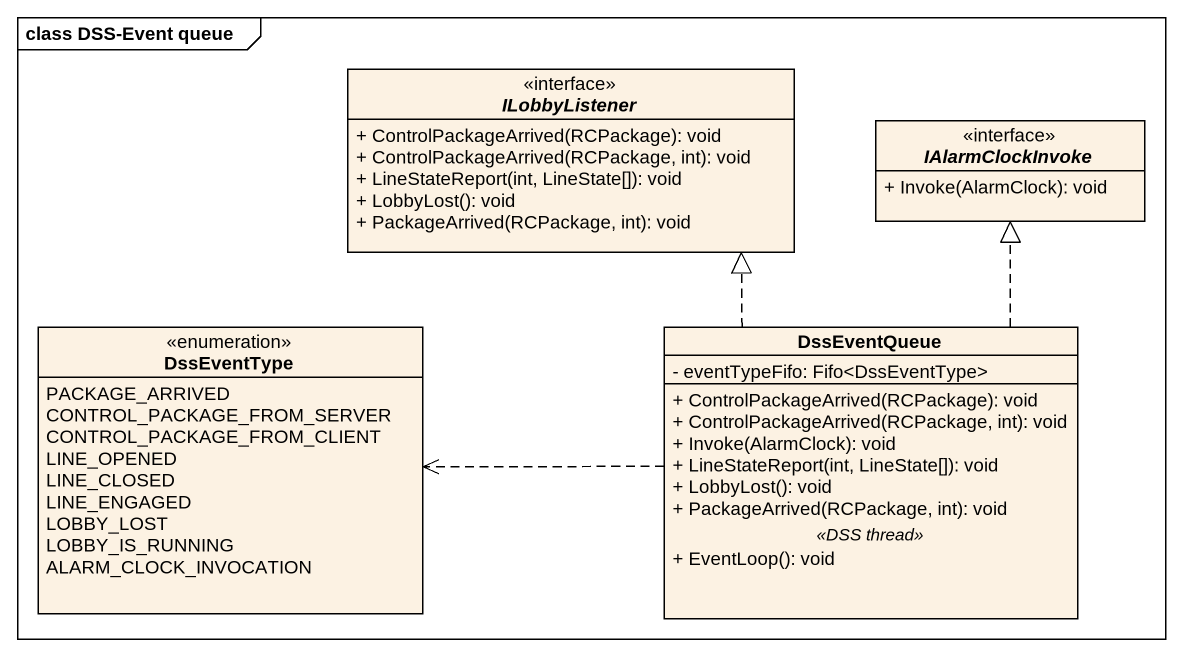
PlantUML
@startuml
mainframe class DSS-Event queue
hide circle
hide empty members
skinparam classAttributeIconSize 0
interface ILobbyListener <<interface>> {
  + ControlPackageArrived(RCPackage): void
  + ControlPackageArrived(RCPackage, int): void
  + LineStateReport(int, LineState[]): void
  + LobbyLost(): void
  + PackageArrived(RCPackage, int): void
}
interface IAlarmClockInvoke <<interface>> {
  + Invoke(AlarmClock): void
}
enum DssEventType {
  PACKAGE_ARRIVED
  CONTROL_PACKAGE_FROM_SERVER
  CONTROL_PACKAGE_FROM_CLIENT
  LINE_OPENED
  LINE_CLOSED
  LINE_ENGAGED
  LOBBY_LOST
  LOBBY_IS_RUNNING
  ALARM_CLOCK_INVOCATION
}
class DssEventQueue {
  - eventTypeFifo: Fifo<DssEventType>
  --
  + ControlPackageArrived(RCPackage): void
  + ControlPackageArrived(RCPackage, int): void
  + Invoke(AlarmClock): void
  + LineStateReport(int, LineState[]): void
  + LobbyLost(): void
  + PackageArrived(RCPackage, int): void
  .. <<DSS thread>> ..
  + EventLoop(): void
}
DssEventQueue .up.|> ILobbyListener
DssEventQueue .up.|> IAlarmClockInvoke
DssEventQueue .left.> DssEventType
@enduml
